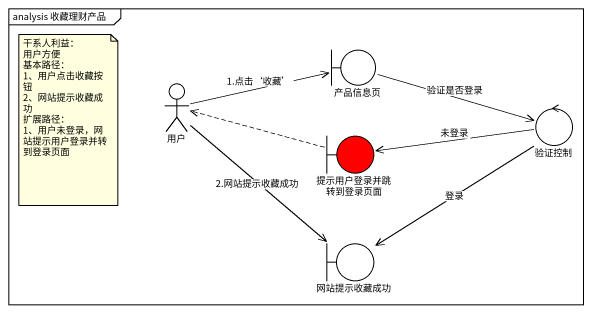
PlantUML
@startuml
mainframe analysis 收藏理财产品
boundary 产品信息页
actor 用户
boundary 提示用户登录并跳转到登录页面 #FF0000
control 验证控制
boundary 网站提示收藏成功
产品信息页 -right-> 验证控制 : 验证是否登录
用户 -right-> 产品信息页 : 1.点击‘收藏’
用户 --> 网站提示收藏成功 : 2.网站提示收藏成功
提示用户登录并跳转到登录页面 .left.> 用户
验证控制 -left-> 提示用户登录并跳转到登录页面 : 未登录
验证控制 --> 网站提示收藏成功 : 登录
note as N1
  干系人利益：
  用户方便
  基本路径：
  1、用户点击收藏按钮
  2、网站提示收藏成功
  扩展路径：
  1、用户未登录，网站提示用户登录并转到登录页面
end note
@enduml
